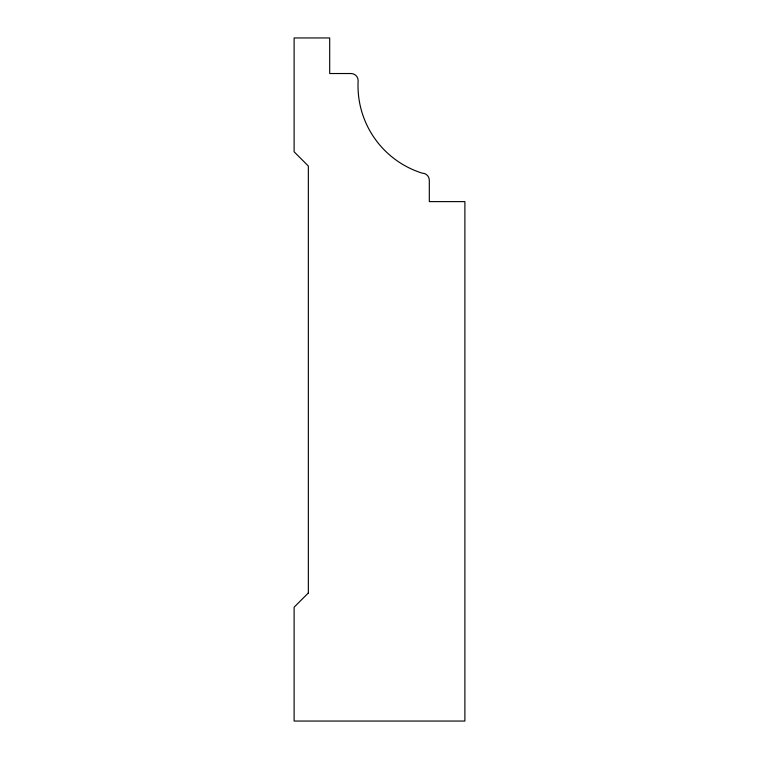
<?xml version="1.0" encoding="UTF-8"?>
<svg xmlns="http://www.w3.org/2000/svg" width="759" height="759" viewBox="0 0 759 759"><rect width="100%" height="100%" fill="white"/><g stroke="black" fill="none" stroke-linecap="round" stroke-linejoin="round"><path stroke-width="1.14" d="M308.344 592.969L294.113 607.2L294.113 721.05L464.887 721.05L464.887 201.609L429.309 201.609L429.309 180.262A7.116 7.116 0 0 0 422.194 173.147A91.63 91.63 0 0 1 358.153 80.644A7.116 7.116 0 0 0 351.037 73.528L329.691 73.528L329.691 37.95L294.113 37.95L294.113 151.8L308.344 166.031L308.344 592.969"/></g></svg>
